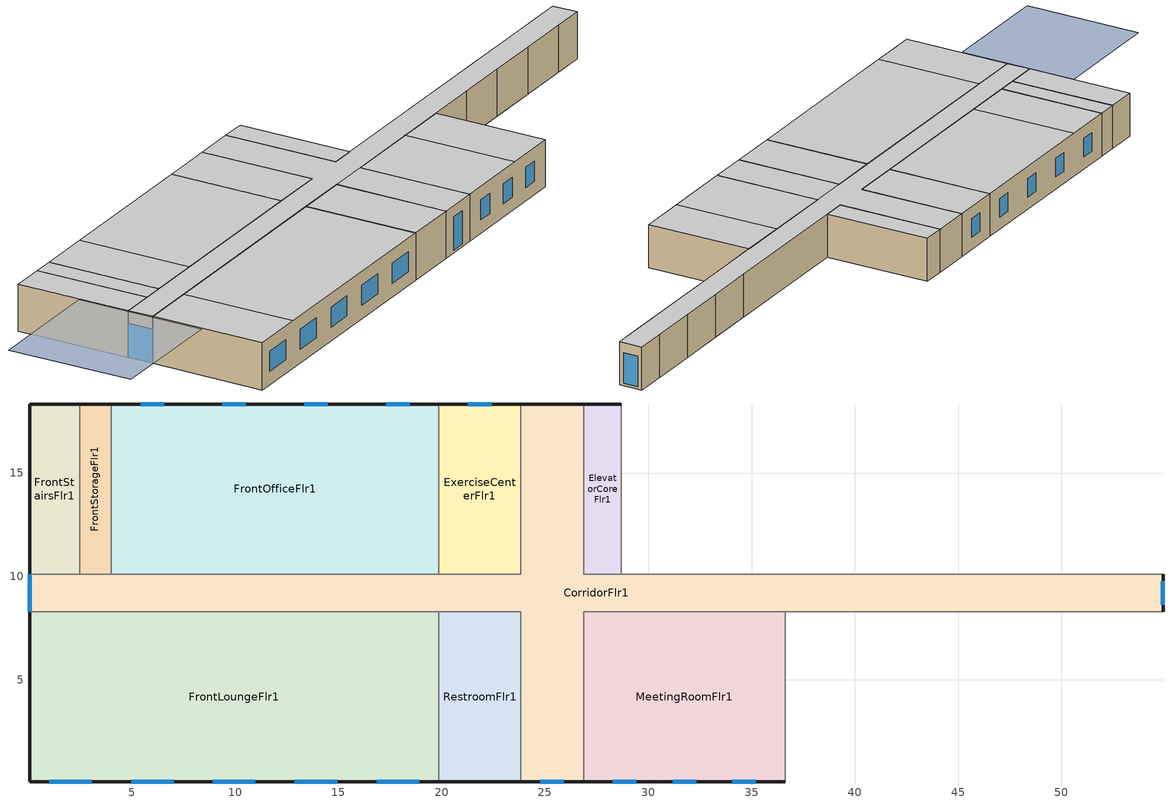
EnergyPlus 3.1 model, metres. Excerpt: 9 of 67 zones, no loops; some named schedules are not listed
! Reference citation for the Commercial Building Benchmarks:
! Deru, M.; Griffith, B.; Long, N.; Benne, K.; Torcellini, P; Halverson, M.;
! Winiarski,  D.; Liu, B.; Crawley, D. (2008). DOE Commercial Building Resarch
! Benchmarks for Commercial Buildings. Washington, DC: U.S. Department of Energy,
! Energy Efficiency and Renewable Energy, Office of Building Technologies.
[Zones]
CorridorFlr1
 floor ground (Unheated - 4in Slab with Carpet_Ext-slab): 54.91,8.28 26.87,8.28 26.87,0.05 23.82,0.05 23.82,8.28 0.05,8.28 0.05,10.11 23.82,10.11 23.82,18.34 26.87,18.34 26.87,10.11 54.91,10.11 z0
 wall outside (Steel-Framed_R-13 + R-10 ci_Ext-wall): 54.91,8.28 54.91,10.11 / 26.87,18.34 23.82,18.34 / 0.05,10.11 0.05,8.28 / 23.82,0.05 26.87,0.05 z0:3.35
 wall to RearStairsFlr1 (Standard_Int-Wall): 54.91,10.11 52.47,10.11 z0:3.35
 wall to GuestRoom104 (Standard_Int-Wall): 52.47,10.11 48.51,10.11 z0:3.35
 wall to GuestRoom105 (Standard_Int-Wall): 48.51,10.11 44.55,10.11 z0:3.35
 wall to EmployeeLoungeFlr1 (Standard_Int-Wall): 44.55,10.11 40.59,10.11 z0:3.35
 wall to LaundryRoomFlr1 (Standard_Int-Wall): 40.59,10.11 28.7,10.11 z0:3.35
 wall to ElevatorCoreFlr1 (Standard_Int-Wall): 28.7,10.11 26.87,10.11 26.87,18.34 z0:3.35
 wall to ExerciseCenterFlr1 (Standard_Int-Wall): 23.82,18.34 23.82,10.11 19.86,10.11 z0:3.35
 wall to FrontOfficeFlr1 (Standard_Int-Wall): 19.86,10.11 4.01,10.11 z0:3.35
 wall to FrontStorageFlr1 (Standard_Int-Wall): 4.01,10.11 2.49,10.11 z0:3.35
 wall to FrontStairsFlr1 (Standard_Int-Wall): 2.49,10.11 0.05,10.11 z0:3.35
 wall to FrontLoungeFlr1 (Standard_Int-Wall): 0.05,8.28 19.86,8.28 z0:3.35
 wall to RestroomFlr1 (Standard_Int-Wall): 19.86,8.28 23.82,8.28 23.82,0.05 z0:3.35
 wall to MeetingRoomFlr1 (Standard_Int-Wall): 26.87,0.05 26.87,8.28 36.62,8.28 z0:3.35
 wall to MechanicalRoomFlr1 (Standard_Int-Wall): 36.62,8.28 40.59,8.28 z0:3.35
 wall to GuestRoom101 (Standard_Int-Wall): 40.59,8.28 44.55,8.28 z0:3.35
 wall to GuestRoom102 (Standard_Int-Wall): 44.55,8.28 48.51,8.28 z0:3.35
 wall to GuestRoom103 (Standard_Int-Wall): 48.51,8.28 52.47,8.28 z0:3.35
 wall to RearStorageFlr1 (Standard_Int-Wall): 52.47,8.28 54.91,8.28 z0:3.35
 window (std_window_UValue_2.612_SHGC_0.49_VT_0.49_east): 54.91,8.62 54.91,9.76 z0.19:2.55
 window (std_window_UValue_2.612_SHGC_0.49_VT_0.49_west): 0.05,10.11 0.05,8.28 z0:2.44
 window (std_window_UValue_2.612_SHGC_0.49_VT_0.49): 24.78,0.05 25.92,0.05 z0.19:2.55
 ceiling to CorridorFlr2 (INT-FLOOR-UNDERSIDE): 0.05,8.28 54.91,8.28 54.91,10.11 26.87,10.11 26.87,18.34 23.82,18.34 23.82,10.11 0.05,10.11 z3.35
 ceiling to GuestRoom206_208 (INT-FLOOR-UNDERSIDE): 23.82,0.05 26.87,0.05 26.87,8.28 23.82,8.28 z3.35
FrontLoungeFlr1
 floor ground (Unheated - 4in Slab with Carpet_Ext-slab): 19.86,0.05 0.05,0.05 0.05,8.28 19.86,8.28 z0
 wall outside (Steel-Framed_R-13 + R-10 ci_Ext-wall): 0.05,8.28 0.05,0.05 19.86,0.05 z0:3.35
 wall to RestroomFlr1 (Standard_Int-Wall): 19.86,0.05 19.86,8.28 z0:3.35
 window (std_window_UValue_2.612_SHGC_0.49_VT_0.49): 1,0.05 3.06,0.05 / 4.96,0.05 7.02,0.05 / 8.93,0.05 10.98,0.05 / 12.89,0.05 14.94,0.05 / 16.85,0.05 18.91,0.05 z0.95:2.4
 ceiling to GuestRoom201 (INT-FLOOR-UNDERSIDE): 0.05,0.05 4.01,0.05 4.01,8.28 0.05,8.28 z3.35
 ceiling to GuestRoom202_205 (INT-FLOOR-UNDERSIDE): 4.01,0.05 19.86,0.05 19.86,8.28 4.01,8.28 z3.35
RestroomFlr1
 floor ground (Unheated - 4in Slab with Carpet_Ext-slab): 23.82,0.05 19.86,0.05 19.86,8.28 23.82,8.28 z0
 wall outside (Steel-Framed_R-13 + R-10 ci_Ext-wall): 19.86,0.05 23.82,0.05 z0:3.35
 ceiling to GuestRoom206_208 (INT-FLOOR-UNDERSIDE): 19.86,0.05 23.82,0.05 23.82,8.28 19.86,8.28 z3.35
MeetingRoomFlr1
 floor ground (Unheated - 4in Slab with Carpet_Ext-slab): 36.62,0.05 26.87,0.05 26.87,8.28 36.62,8.28 z0
 wall outside (Steel-Framed_R-13 + R-10 ci_Ext-wall): 26.87,0.05 36.62,0.05 z0:3.35
 wall to MechanicalRoomFlr1 (Standard_Int-Wall): 36.62,0.05 36.62,8.28 z0:3.35
 window (std_window_UValue_2.612_SHGC_0.49_VT_0.49): 28.28,0.05 29.42,0.05 / 34.07,0.05 35.21,0.05 / 31.18,0.05 32.32,0.05 z0.95:2.4
 ceiling to GuestRoom206_208 (INT-FLOOR-UNDERSIDE): 26.87,0.05 32.66,0.05 32.66,8.28 26.87,8.28 z3.35
 ceiling to GuestRoom209_212 (INT-FLOOR-UNDERSIDE): 32.66,0.05 36.62,0.05 36.62,8.28 32.66,8.28 z3.35
ElevatorCoreFlr1
 floor ground (Unheated - 4in Slab with Carpet_Ext-slab): 28.7,10.11 26.87,10.11 26.87,18.34 28.7,18.34 z0
 wall outside (Steel-Framed_R-13 + R-10 ci_Ext-wall): 28.7,18.34 26.87,18.34 z0:3.35
 wall to LaundryRoomFlr1 (Standard_Int-Wall): 28.7,10.11 28.7,18.34 z0:3.35
 ceiling to ElevatorCoreFlr2 (INT-FLOOR-UNDERSIDE): 26.87,10.11 28.7,10.11 28.7,18.34 26.87,18.34 z3.35
ExerciseCenterFlr1
 floor ground (Unheated - 4in Slab with Carpet_Ext-slab): 23.82,10.11 19.86,10.11 19.86,18.34 23.82,18.34 z0
 wall outside (Steel-Framed_R-13 + R-10 ci_Ext-wall): 23.82,18.34 19.86,18.34 z0:3.35
 wall to FrontOfficeFlr1 (Standard_Int-Wall): 19.86,18.34 19.86,10.11 z0:3.35
 window (std_window_UValue_2.612_SHGC_0.64_VT_0.64): 22.41,18.34 21.27,18.34 z0.95:2.4
 ceiling to GuestRoom220_223 (INT-FLOOR-UNDERSIDE): 19.86,10.11 23.82,10.11 23.82,18.34 19.86,18.34 z3.35
FrontOfficeFlr1
 floor ground (Unheated - 4in Slab with Carpet_Ext-slab): 19.86,10.11 4.01,10.11 4.01,18.34 19.86,18.34 z0
 wall outside (Steel-Framed_R-13 + R-10 ci_Ext-wall): 19.86,18.34 4.01,18.34 z0:3.35
 wall to FrontStorageFlr1 (Standard_Int-Wall): 4.01,18.34 4.01,10.11 z0:3.35
 window (std_window_UValue_2.612_SHGC_0.64_VT_0.64): 18.45,18.34 17.31,18.34 / 14.49,18.34 13.35,18.34 / 10.52,18.34 9.38,18.34 / 6.56,18.34 5.42,18.34 z0.95:2.4
 ceiling to GuestRoom220_223 (INT-FLOOR-UNDERSIDE): 7.97,10.11 19.86,10.11 19.86,18.34 7.97,18.34 z3.35
 ceiling to GuestRoom224 (INT-FLOOR-UNDERSIDE): 4.01,10.11 7.97,10.11 7.97,18.34 4.01,18.34 z3.35
FrontStairsFlr1
 floor ground (Unheated - 4in Slab with Carpet_Ext-slab): 2.49,10.11 0.05,10.11 0.05,18.34 2.49,18.34 z0
 wall outside (Steel-Framed_R-13 + R-10 ci_Ext-wall): 2.49,18.34 0.05,18.34 0.05,10.11 z0:3.35
 wall to FrontStorageFlr1 (Standard_Int-Wall): 2.49,10.11 2.49,18.34 z0:3.35
 ceiling to FrontStairsFlr2 (INT-FLOOR-UNDERSIDE): 0.05,10.11 2.49,10.11 2.49,18.34 0.05,18.34 z3.35
FrontStorageFlr1
 floor ground (Unheated - 4in Slab with Carpet_Ext-slab): 4.01,10.11 2.49,10.11 2.49,18.34 4.01,18.34 z0
 wall outside (Steel-Framed_R-13 + R-10 ci_Ext-wall): 4.01,18.34 2.49,18.34 z0:3.35
 ceiling to FrontStorageFlr2 (INT-FLOOR-UNDERSIDE): 2.49,10.11 4.01,10.11 4.01,18.34 2.49,18.34 z3.35
shading: 0,4.57 0,13.72 -9.14,13.72 -9.14,4.57 z3.35
[Building]
Benchmark Small Hotel New V1.1_3.1: North Axis=0; Terrain=City; Loads Convergence Tolerance Value=0.04; Temperature Convergence Tolerance Value=0.2; Solar Distribution=FullInteriorAndExterior; Maximum Number of Warmup Days=25
[Site:Location]
USA AK-FAIRBANKS: Latitude {deg}=64.82; Longitude {deg}=-147.87; Time Zone {hr}=-9; Elevation {m}=138
[Site:GroundTemperature:BuildingSurface]
18.433, 18.408, 18.536, 18.706, 18.864, 19.112, 19.608, 19.23, 19.106, 18.966, 18.725, 18.567
[Site:WaterMainsTemperature]
Calculation Method=CORRELATION; Annual Average Outdoor Air Temperature {C}=-3.17; Maximum Difference In Monthly Average Outdoor Air Temperatures {deltaC}=40
[SizingPeriod:DesignDay] Barometric Pressure {Pa}=99678; Rain {0-no,1-yes}=0; Snow on ground {0-no,1-yes}=0; Day of Month=21; Daylight Savings Time Indicator=0; Humidity Indicating Type=WetBulb
Name | Maximum Dry-Bulb Temperature {C} | Daily Temp Range {C} | Humidity Indicating Conditions at Maximum Dry-Bulb | Wind Speed {m/s} design conditions vs. traditional 6.71 m/s (15 mph) | Wind Direction {Degrees; N=0, S=180} | Clearness {0.0 to 1.1} | Month | Day Type | Wind Speed {m/s} design conditions vs. traditional 3.35 m/s (7mph)
FAIRBANKS Ann Htg 99.6% Condns DB | -42.5 | 0 | -42.5 | 0.5 | 10 | 0 | 1 | WinterDesignDay
FAIRBANKS Ann Clg .4% Condns DB=>MWB | 27.2 | 10.3 | 16.1 |  | 180 | 1 | 7 | SummerDesignDay | 3.3
FAIRBANKS Ann Clg .4% Condns WB=>MDB | 24.8 | 10.3 | 17.2 |  | 180 | 1 | 7 | SummerDesignDay | 3.3
[WindowMaterial:Glazing] Optical Data Type=SpectralAverage; Thickness=0.003; Infrared Transmittance at Normal Incidence=0; Front Side Infrared Hemispherical Emissivity=0.9; Back Side Infrared Hemispherical Emissivity=0.9; Conductivity=0.0135; Dirt Correction Factor for Solar and Visible Transmittance=1; Solar Diffusing=No
Name | Solar Transmittance at Normal Incidence | Front Side Solar Reflectance at Normal Incidence | Back Side Solar Reflectance at Normal Incidence | Visible Transmittance at Normal Incidence | Front Side Visible Reflectance at Normal Incidence | Back Side Visible Reflectance at Normal Incidence
Theoretical Glass [89] | 0.4841 | 0.4659 | 0.4659 | 0.4894 | 0.4606 | 0.4606
Theoretical Glass [87] | 0.6335 | 0.3165 | 0.3165 | 0.6396 | 0.3104 | 0.3104
[Material] Thermal Absorptance=0.9
Name | Roughness | Thickness | Conductivity | Density | Specific Heat | Solar Absorptance | Visible Absorptance | Thickness {m} | Conductivity {W/m-K} | Density {kg/m3} | Specific Heat {J/kg-K}
GP01 1/2 GYPSUM | Smooth | 0.0127 | 0.16 | 800 | 1090 | 0.7 | 0.5
Wall Insulation [15] | MediumRough | 0.1173 | 0.045 | 265 | 836.8 | 0.7 | 0.7
1/2IN Gypsum | Smooth | 0.0127 | 0.16 | 784.9 | 830 | 0.92 | 0.92
MAT-CC05 4 HW CONCRETE | Rough | 0.1016 | 1.311 | 2240 | 836.8 | 0.7 | 0.7
Std Wood 6inch | MediumSmooth |  |  |  |  | 0.7 | 0.7 | 0.15 | 0.12 | 540 | 1210
Std MAT-CC05 4  MW CONCRETE | Rough |  |  |  |  | 0.7 | 0.2 | 0.1 | 0.858 | 1968 | 836.8
[Material:NoMass] Thermal Absorptance=0.9; Solar Absorptance=0.7
Name | Roughness | Thermal Resistance {(m2-K)/W} | Visible Absorptance | Thermal Resistance {m2-K/W}
MAT-SHEATH | Rough | 0.3626 | 0.7
CP02 CARPET PAD | VeryRough | 0.2165 | 0.8
Std CP02 CARPET PAD | VeryRough |  | 0.8 | 0.21648
[Construction]
InteriorFurnishings: Std Wood 6inch
INT-FLOOR-UNDERSIDE: Std CP02 CARPET PAD, Std MAT-CC05 4  MW CONCRETE
std_window_UValue_2.612_SHGC_0.49_VT_0.49; std_window_UValue_2.612_SHGC_0.49_VT_0.49_east; std_window_UValue_2.612_SHGC_0.49_VT_0.49_west: Theoretical Glass [89]
std_window_UValue_2.612_SHGC_0.64_VT_0.64: Theoretical Glass [87]
Standard_Int-Wall: GP01 1/2 GYPSUM, GP01 1/2 GYPSUM
Steel-Framed_R-13 + R-10 ci_Ext-wall: MAT-SHEATH, Wall Insulation [15], 1/2IN Gypsum
Unheated - 4in Slab with Carpet_Ext-slab: MAT-CC05 4 HW CONCRETE, CP02 CARPET PAD
[ComponentCost:LineItem]
Name | Line Item Type | Item | Cost per Area {$/m2} | Cost per Area | Cost per Each | Quantity | Cost per Unit of Output Capacity
Interior Furnishings | Construction | InteriorFurnishings | 1
Interior Floor | Construction | INT-FLOOR-UNDERSIDE | 15
Interior Floor Slab | Construction | INT-FLOOR-SLAB | 35
Drop Ceiling | Construction | DropCeiling | 10
Sloped Metal Roof | Construction | Sloped_Metal_Roof | 1
Gable Wall | Construction | Gable_Wall | 1
Air Wall | Construction | AIR-WALL | 1
Swinging Door Conditioned | Construction | Std Swinging Door_con | 1
Swinging Door Semi-conditioned | Construction | Std Swinging Door_semi | 1
Overhead Door | Construction | Std Overhead Door | 1
south:std_window_UValue_2.612_SHGC_0.49_VT_0.49 | Construction | std_window_UValue_2.612_SHGC_0.49_VT_0.49 |  | 245.452
east:std_window_UValue_2.612_SHGC_0.49_VT_0.49_east | Construction | std_window_UValue_2.612_SHGC_0.49_VT_0.49_east |  | 245.452
north:std_window_UValue_2.612_SHGC_0.64_VT_0.64 | Construction | std_window_UValue_2.612_SHGC_0.64_VT_0.64 |  | 239.211
west:std_window_UValue_2.612_SHGC_0.49_VT_0.49_west | Construction | std_window_UValue_2.612_SHGC_0.49_VT_0.49_west |  | 245.452
SkylightConst:std_window_UValue_3.294_SHGC_0.49_VT_0.49 | Construction | std_window_UValue_3.294_SHGC_0.49_VT_0.49 |  | 256.965
roofs:IEAD_R-20 ci_Roof | Construction | IEAD_R-20 ci_Roof |  | 36.9675
int-walls:Standard_Int-Wall | Construction | Standard_Int-Wall |  | 1
ext-walls:Steel-Framed_R-13 + R-10 ci_Ext-wall | Construction | Steel-Framed_R-13 + R-10 ci_Ext-wall |  | 42.7321
ext-slab:Unheated - 4in Slab with Carpet_Ext-slab | Construction | Unheated - 4in Slab with Carpet_Ext-slab |  | 24.86
exposed-floor:Mass_R-14.6 ci_ExposedFloor | Construction | Mass_R-14.6 ci_ExposedFloor |  | 39.3196
Infiltration:ElevatorCoreFlr1 | General | ElevatorCoreFlr1 |  |  | 1 | 0.0018
ElectricEquipment:ElevatorCoreFlr1:Elevators | General | ElevatorCoreFlr1 |  |  | 1 | 32.4667
Infiltration:FrontStairsFlr1 | General | FrontStairsFlr1 |  |  | 1 | 0.0108
LIGHTING EQUIP:FrontStairsFlr1 | Lights | FrontStairsFlr1 |  |  |  |  | 1
Infiltration:FrontStorageFlr1 | General | FrontStorageFlr1 |  |  | 1 | 0.0015
LIGHTING EQUIP:FrontStorageFlr1 | Lights | FrontStorageFlr1 |  |  |  |  | 1
[Zone] Type=1; Multiplier=1; Ceiling Height=-9999; Part of Total Floor Area=Yes
Name | Volume
CorridorFlr1 | 504.616
FrontLoungeFlr1 | 546.6966
RestroomFlr1 | 109.3393
MeetingRoomFlr1 | 269.1429
ElevatorCoreFlr1 | 50.4606
ExerciseCenterFlr1 | 109.3313
FrontOfficeFlr1 | 437.3254
FrontStairsFlr1 | 67.2808
FrontStorageFlr1 | 42.0505
[InternalMass] Construction=InteriorFurnishings
Name | Zone | Surface Area
CorridorFlr1_InternalMass_1 | CorridorFlr1 | 301.0117
FrontLoungeFlr1_InternalMass_1 | FrontLoungeFlr1 | 326.1134
RestroomFlr1_InternalMass_1 | RestroomFlr1 | 65.2227
MeetingRoomFlr1_InternalMass_1 | MeetingRoomFlr1 | 160.5482
ElevatorCoreFlr1_InternalMass_1 | ElevatorCoreFlr1 | 30.1006
ExerciseCenterFlr1_InternalMass_1 | ExerciseCenterFlr1 | 65.2179
FrontOfficeFlr1_InternalMass_1 | FrontOfficeFlr1 | 260.8717
FrontStairsFlr1_InternalMass_1 | FrontStairsFlr1 | 40.1341
FrontStorageFlr1_InternalMass_1 | FrontStorageFlr1 | 25.0838
[ZoneInfiltration:DesignFlowRate] Design Volume Flow Rate Calculation Method=Flow/Zone; Constant Term Coefficient=1; Temperature Term Coefficient=0; Velocity Term Coefficient=0; Velocity Squared Term Coefficient=0
Name | Zone | Schedule | Design Flow Rate {m3/s}
CorridorFlr1_Infiltration | CorridorFlr1 | INFIL_HALF_ON_SCH | 0.0098
FrontLoungeFlr1_Infiltration | FrontLoungeFlr1 | INFIL_HALF_ON_SCH | 0.0289
RestroomFlr1_Infiltration | RestroomFlr1 | INFIL_HALF_ON_SCH | 0.0039
MeetingRoomFlr1_Infiltration | MeetingRoomFlr1 | INFIL_HALF_ON_SCH | 0.0097
ElevatorCoreFlr1_Infiltration | ElevatorCoreFlr1 | INFIL_HALF_ON_SCH | 0.0018
ExerciseCenterFlr1_Infiltration | ExerciseCenterFlr1 | INFIL_HALF_ON_SCH | 0.0039
FrontOfficeFlr1_Infiltration | FrontOfficeFlr1 | INFIL_HALF_ON_SCH | 0.0158
FrontStairsFlr1_Infiltration | FrontStairsFlr1 | INFIL_SCH | 0.0108
FrontStorageFlr1_Infiltration | FrontStorageFlr1 | INFIL_HALF_ON_SCH | 0.0015
[Lights] Design Level Calculation Method=LightingLevel; Return Air Fraction=0; Fraction Radiant=0.7; Fraction Visible=0.2; Fraction Replaceable=1; Return Air Fraction is Calculated from Plenum Temperature=No
Name | Zone | Schedule | Design Level {W}
CorridorFlr1_Lights | CorridorFlr1 | Corridor_Ltg_Sch | 809.7215
FrontLoungeFlr1_Lights | FrontLoungeFlr1 | EmployeeLounge_Ltg_Sch | 1930.59
RestroomFlr1_Lights | RestroomFlr1 | BLDG_LIGHT_SCH | 316.33
MeetingRoomFlr1_Lights | MeetingRoomFlr1 | MeetingRoom_Ltg_Sch_Base | 1123.84
ExerciseCenterFlr1_Lights | ExerciseCenterFlr1 | ExerciseRoom_Ltg_Sch_Base | 316.307
FrontOfficeFlr1_Lights | FrontOfficeFlr1 | Office_Ltg_Sch_Base | 1544.36
FrontStairsFlr1_Lights | FrontStairsFlr1 | Corridor_Ltg_Sch | 129.6332
FrontStorageFlr1_Lights | FrontStorageFlr1 | Storage_Ltg_Sch | 107.8604
[Sizing:Zone] Zone Cooling Design Supply Air Temperature {C}=14; Zone Heating Design Supply Air Temperature {C}=40; Zone Cooling Design Supply Air Humidity Ratio {kg-H20/kg-air}=0.0085; Zone Heating Design Supply Air Humidity Ratio {kg-H20/kg-air}=0.008; Outdoor Air Method=Flow/Zone; Outside Air Flow per Zone Floor Area {(m3/s)/m2}=0; Outside Air Flow per Zone {m3/s}=0; Cooling Design Air Flow Method {Flow/Zone | DesignDay | DesignDayWithLimit}=DesignDayWithLimit; Cooling Minimum Air Flow=0; Cooling Minimum Air Flow Fraction=0; Heating Design Air Flow Method {Flow/Zone | DesignDay}=DesignDay; Heating Design Air Flow Rate=0
FrontStairsFlr1; FrontStorageFlr1
[ZoneControl:Thermostat] Control Type Schedule=Dual Zone Control Type Sched
Name | Zone | Control 1
FrontStairsFlr1 Thermostat | FrontStairsFlr1 | FrontStairsFlr1 DualSPSched
FrontStorageFlr1 Thermostat | FrontStorageFlr1 | FrontStorageFlr1 DualSPSched
[Zone equipment]
FrontStairsFlr1: FrontStairsFlr1 Unit Heater
FrontStorageFlr1: FrontStorageFlr1 Unit Heater
[ZoneHVAC:UnitHeater] Availability Schedule=ALWAYS_ON; Maximum Supply Air Flow Rate=AUTOSIZE; Fan Control Type=OnOff; Maximum Hot Water or Steam Flow Rate=AUTOSIZE; Minimum Hot Water or Steam Flow Rate=0; Heating Convergence Tolerance=0.001
Name | Fan | Heating Coil
RearStairsFlr1 Unit Heater | RearStairsFlr1 Unit HeaterFan | RearStairsFlr1 Unit Heater coil
RearStorageFlr1 Unit Heater | RearStorageFlr1 Unit HeaterFan | RearStorageFlr1 Unit Heater coil
FrontStairsFlr1 Unit Heater | FrontStairsFlr1 Unit HeaterFan | FrontStairsFlr1 Unit Heater coil
FrontStorageFlr1 Unit Heater | FrontStorageFlr1 Unit HeaterFan | FrontStorageFlr1 Unit Heater coil
RearStairsFlr2 Unit Heater | RearStairsFlr2 Unit HeaterFan | RearStairsFlr2 Unit Heater coil
RearStorageFlr2 Unit Heater | RearStorageFlr2 Unit HeaterFan | RearStorageFlr2 Unit Heater coil
FrontStorageFlr2 Unit Heater | FrontStorageFlr2 Unit HeaterFan | FrontStorageFlr2 Unit Heater coil
FrontStairsFlr2 Unit Heater | FrontStairsFlr2 Unit HeaterFan | FrontStairsFlr2 Unit Heater coil
RearStairsFlr3 Unit Heater | RearStairsFlr3 Unit HeaterFan | RearStairsFlr3 Unit Heater coil
RearStorageFlr3 Unit Heater | RearStorageFlr3 Unit HeaterFan | RearStorageFlr3 Unit Heater coil
FrontStorageFlr3 Unit Heater | FrontStorageFlr3 Unit HeaterFan | FrontStorageFlr3 Unit Heater coil
FrontStairsFlr3 Unit Heater | FrontStairsFlr3 Unit HeaterFan | FrontStairsFlr3 Unit Heater coil
RearStairsFlr4 Unit Heater | RearStairsFlr4 Unit HeaterFan | RearStairsFlr4 Unit Heater coil
RearStorageFlr4 Unit Heater | RearStorageFlr4 Unit HeaterFan | RearStorageFlr4 Unit Heater coil
FrontStorageFlr4 Unit Heater | FrontStorageFlr4 Unit HeaterFan | FrontStorageFlr4 Unit Heater coil
FrontStairsFlr4 Unit Heater | FrontStairsFlr4 Unit HeaterFan | FrontStairsFlr4 Unit Heater coil
[Coil:Heating:Electric] Availability Schedule=ALWAYS_ON; Efficiency=1; Nominal Capacity {W}=AUTOSIZE
RearStairsFlr1 Unit Heater coil; RearStorageFlr1 Unit Heater coil; GuestRoom101 PTAC heat coil; GuestRoom102 PTAC heat coil; GuestRoom103 PTAC heat coil; GuestRoom104 PTAC heat coil; GuestRoom105 PTAC heat coil; FrontStairsFlr1 Unit Heater coil; FrontStorageFlr1 Unit Heater coil; RearStairsFlr2 Unit Heater coil; RearStorageFlr2 Unit Heater coil; GuestRoom201 PTAC heat coil; GuestRoom202_205 PTAC heat coil; GuestRoom206_208 PTAC heat coil; GuestRoom209_212 PTAC heat coil; GuestRoom213 PTAC heat coil; GuestRoom214 PTAC heat coil; GuestRoom215_218 PTAC heat coil; GuestRoom219 PTAC heat coil; GuestRoom220_223 PTAC heat coil; GuestRoom224 PTAC heat coil; FrontStorageFlr2 Unit Heater coil; FrontStairsFlr2 Unit Heater coil; RearStairsFlr3 Unit Heater coil; RearStorageFlr3 Unit Heater coil; GuestRoom301 PTAC heat coil; GuestRoom302_305 PTAC heat coil; GuestRoom306_308 PTAC heat coil; GuestRoom309_312 PTAC heat coil; GuestRoom313 PTAC heat coil; GuestRoom314 PTAC heat coil; GuestRoom315_318 PTAC heat coil; GuestRoom319 PTAC heat coil; GuestRoom320_323 PTAC heat coil; GuestRoom324 PTAC heat coil; FrontStorageFlr3 Unit Heater coil; FrontStairsFlr3 Unit Heater coil; RearStairsFlr4 Unit Heater coil; RearStorageFlr4 Unit Heater coil; GuestRoom401 PTAC heat coil; GuestRoom402_405 PTAC heat coil; GuestRoom406_408 PTAC heat coil; GuestRoom409_412 PTAC heat coil; GuestRoom413 PTAC heat coil; GuestRoom414 PTAC heat coil; GuestRoom415_418 PTAC heat coil; GuestRoom419 PTAC heat coil; GuestRoom420_423 PTAC heat coil; GuestRoom424 PTAC heat coil; FrontStorageFlr4 Unit Heater coil; FrontStairsFlr4 Unit Heater coil
[People] Number of People Calculation Method=People; Fraction Radiant=0.3; User Specified Sensible Fraction=AUTOCALCULATE; Activity Level Schedule=ACTIVITY_SCH; Enable ASHRAE 55 Comfort Warnings=No; MRT Calculation=ZoneAveraged; Work Efficiency Schedule=WORK_EFF_SCH; Clothing Schedule=CLOTHING_SCH; Air Velocity Schedule=AIR_VELO_SCH; Thermal Comfort Report=FANGER
Name | Zone | Schedule | Number of People
FrontLoungeFlr1 People | FrontLoungeFlr1 | EmployeeLounge_Occ_Sch | 53
RestroomFlr1 People | RestroomFlr1 | BLDG_OCC_SCH | 1
MeetingRoomFlr1 People | MeetingRoomFlr1 | MeetingRoom_Occ_Sch | 43
ExerciseCenterFlr1 People | ExerciseCenterFlr1 | ExerciseRoom_Occ_Sch | 11
FrontOfficeFlr1 People | FrontOfficeFlr1 | Office_Occ_Sch | 10
[ElectricEquipment] Design Level Calculation Method=EquipmentLevel; Fraction Latent=0; Fraction Radiant=0.5; Fraction Lost=0
Name | Zone | Schedule | Design Level {W}
FrontLoungeFlr1_PlugMisc_Equip | FrontLoungeFlr1 | EmployeeLounge_Eqp_Sch | 2515.97
RestroomFlr1_PlugMisc_Equip | RestroomFlr1 | BLDG_EQUIP_SCH | 351
MeetingRoomFlr1_PlugMisc_Equip | MeetingRoomFlr1 | MeetingRoom_Eqp_Sch | 1035.54
ElevatorCoreFlr1_Elevators_Equip | ElevatorCoreFlr1 | BLDG_ELEVATORS | 32466.7
ExerciseCenterFlr1_PlugMisc_Equip | ExerciseCenterFlr1 | ExerciseRoom_Eqp_Sch | 375
FrontOfficeFlr1_PlugMisc_Equip | FrontOfficeFlr1 | Office_Eqp_Sch | 1682.62
[Exterior:Lights]
Exterior Facade Lighting: Schedule=ALWAYS_ON; Design Level=2400.01; Control Option=AstronomicalClock
